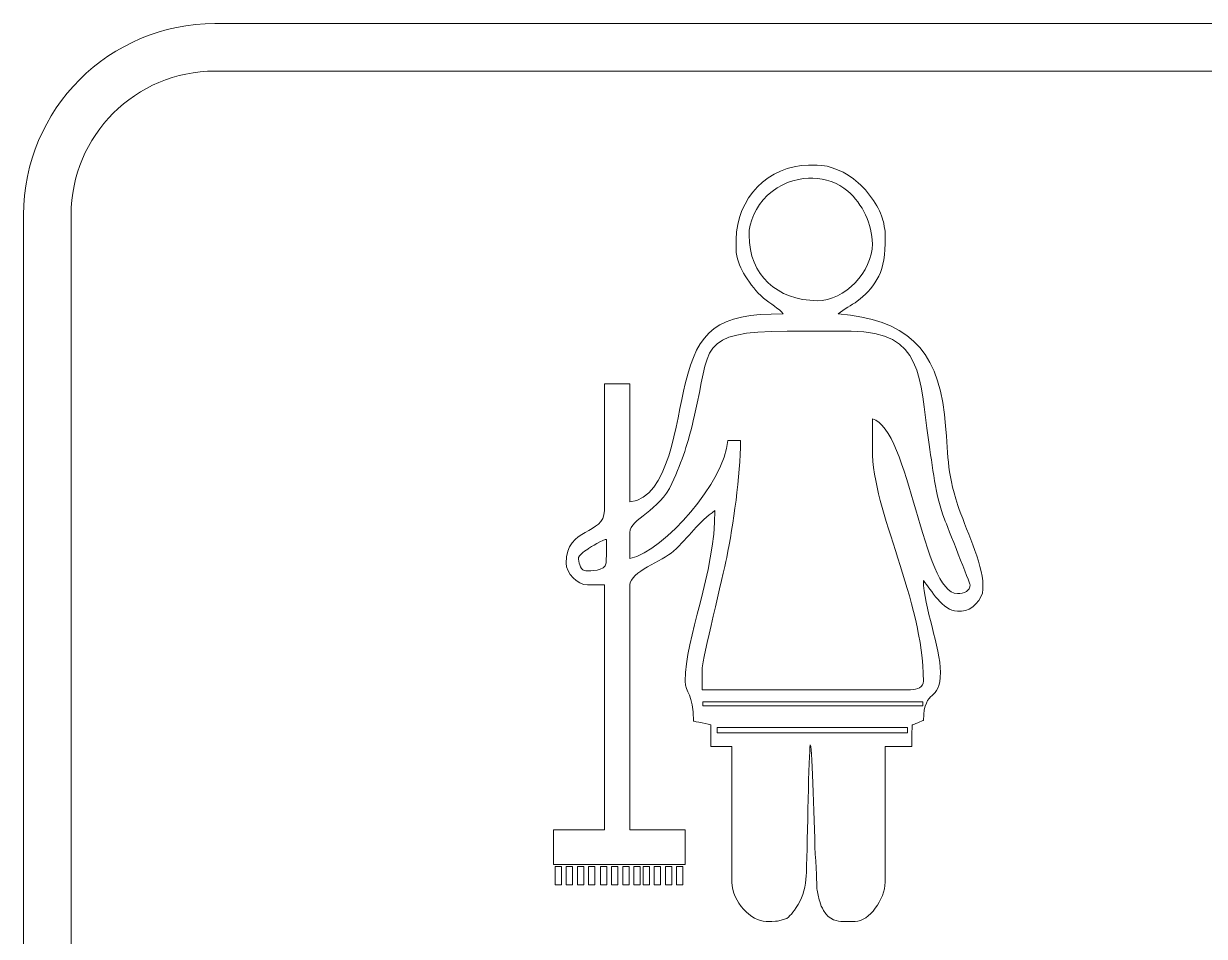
# Model space of a CAD drawing. Header units: millimetres. Extents: x 130143 to 328923, y 19139 to 134795.
# Drawn here: x 231617.2 to 231773.8, y 66540.3 to 66661.3 of the extents above; entities that cross this region are included whole.
import ezdxf

# ---------------------------------------------------------------- set-up
doc = ezdxf.new("R2010")
doc.units = ezdxf.units.MM
doc.header["$LTSCALE"] = 10
doc.layers.add('邦威智能化', color=7, linetype='Continuous', lineweight=18)

msp = doc.modelspace()

# ---------------------------------------------------------------- linework, layer by layer
at = {"layer": '邦威智能化', "color": 3}
for points, knots in [([(231642.5866, 66661.3053), (231642.5866, 66661.3053), (231789.2716, 66661.3053), (231789.2716, 66661.3053), (231789.2716, 66661.3053), (231796.279, 66661.3053), (231802.6228, 66658.4643), (231807.2146, 66653.8731), (231807.2146, 66653.8731), (231811.8058, 66649.2813), (231814.6462, 66642.9375), (231814.6462, 66635.9301), (231814.6462, 66635.9301), (231814.6462, 66635.9301), (231814.6462, 66489.2451), (231814.6462, 66489.2451), (231814.6462, 66489.2451), (231814.6462, 66482.2401), (231811.8052, 66475.8951), (231807.2134, 66471.3027), (231807.2134, 66471.3027), (231802.6222, 66466.7115), (231796.2784, 66463.8705), (231789.2716, 66463.8705), (231789.2716, 66463.8705), (231789.2716, 66463.8705), (231642.5866, 66463.8705), (231642.5866, 66463.8705), (231642.5866, 66463.8705), (231635.5798, 66463.8705), (231629.236, 66466.7115), (231624.6442, 66471.3027), (231624.6442, 66471.3027), (231620.053, 66475.8945), (231617.2114, 66482.2401), (231617.2114, 66489.2451), (231617.2114, 66489.2451), (231617.2114, 66489.2451), (231617.2114, 66635.9301), (231617.2114, 66635.9301), (231617.2114, 66635.9301), (231617.2114, 66642.9369), (231620.0524, 66649.2819), (231624.6436, 66653.8731), (231624.6436, 66653.8731), (231629.2354, 66658.4643), (231635.5792, 66661.3053), (231642.5866, 66661.3053)], [0, 0, 0, 0, 0.076923077, 0.076923077, 0.076923077, 0.076923087, 0.153846154, 0.153846154, 0.153846154, 0.153846164, 0.230769231, 0.230769231, 0.230769231, 0.230769241, 0.307692308, 0.307692308, 0.307692308, 0.307692318, 0.384615385, 0.384615385, 0.384615385, 0.384615395, 0.461538462, 0.461538462, 0.461538462, 0.461538472, 0.538461538, 0.538461538, 0.538461538, 0.538461548, 0.615384615, 0.615384615, 0.615384615, 0.615384625, 0.692307692, 0.692307692, 0.692307692, 0.692307702, 0.769230769, 0.769230769, 0.769230769, 0.769230779, 0.846153846, 0.846153846, 0.846153846, 0.846153856, 1, 1, 1, 1]), ([(231789.2716, 66655.0053), (231789.2716, 66655.0053), (231642.5866, 66655.0053), (231642.5866, 66655.0053), (231642.5866, 66655.0053), (231637.3186, 66655.0053), (231632.5492, 66652.8699), (231629.098, 66649.4187), (231629.098, 66649.4187), (231625.6468, 66645.9681), (231623.5114, 66641.1987), (231623.5114, 66635.9301), (231623.5114, 66635.9301), (231623.5114, 66635.9301), (231623.5114, 66489.2451), (231623.5114, 66489.2451), (231623.5114, 66489.2451), (231623.5114, 66483.9783), (231625.6474, 66479.2083), (231629.0986, 66475.7571), (231629.0986, 66475.7571), (231632.5498, 66472.3059), (231637.3192, 66470.1705), (231642.5866, 66470.1705), (231642.5866, 66470.1705), (231642.5866, 66470.1705), (231789.2716, 66470.1705), (231789.2716, 66470.1705), (231789.2716, 66470.1705), (231794.539, 66470.1705), (231799.3084, 66472.3059), (231802.759, 66475.7571), (231802.759, 66475.7571), (231806.2108, 66479.2089), (231808.3462, 66483.9783), (231808.3462, 66489.2451), (231808.3462, 66489.2451), (231808.3462, 66489.2451), (231808.3462, 66635.9301), (231808.3462, 66635.9301), (231808.3462, 66635.9301), (231808.3462, 66641.1981), (231806.2114, 66645.9675), (231802.7602, 66649.4187), (231802.7602, 66649.4187), (231799.309, 66652.8699), (231794.5396, 66655.0053), (231789.2716, 66655.0053)], [0, 0, 0, 0, 0.076923077, 0.076923077, 0.076923077, 0.076923087, 0.153846154, 0.153846154, 0.153846154, 0.153846164, 0.230769231, 0.230769231, 0.230769231, 0.230769241, 0.307692308, 0.307692308, 0.307692308, 0.307692318, 0.384615385, 0.384615385, 0.384615385, 0.384615395, 0.461538462, 0.461538462, 0.461538462, 0.461538472, 0.538461538, 0.538461538, 0.538461538, 0.538461548, 0.615384615, 0.615384615, 0.615384615, 0.615384625, 0.692307692, 0.692307692, 0.692307692, 0.692307702, 0.769230769, 0.769230769, 0.769230769, 0.769230779, 0.846153846, 0.846153846, 0.846153846, 0.846153856, 1, 1, 1, 1]), ([(231711.6988, 66632.6793), (231711.6988, 66632.6793), (231711.6988, 66630.9399), (231711.6988, 66630.9399), (231711.6988, 66630.9399), (231711.859, 66629.8029), (231712.3006, 66628.7643), (231712.8736, 66627.8769), (231712.8736, 66627.8769), (231713.629, 66626.7063), (231714.3418, 66625.7313), (231715.3114, 66624.9159), (231715.3114, 66624.9159), (231716.2222, 66624.1491), (231717.4012, 66623.5263), (231717.9022, 66622.8231), (231717.9022, 66622.8231), (231709.0498, 66622.8231), (231706.6804, 66620.6649), (231704.9308, 66613.5495), (231704.9308, 66613.5495), (231703.6978, 66608.5359), (231702.7642, 66598.3359), (231697.6024, 66597.8937), (231697.6024, 66597.8937), (231697.6024, 66597.8937), (231697.6024, 66613.5471), (231697.6024, 66613.5471), (231697.6024, 66613.5471), (231697.6024, 66613.5471), (231694.219, 66613.5471), (231694.219, 66613.5471), (231694.219, 66613.5471), (231694.219, 66613.5471), (231694.219, 66596.7345), (231694.219, 66596.7345), (231694.219, 66596.7345), (231694.219, 66593.4687), (231689.1436, 66594.6075), (231689.1436, 66589.7775), (231689.1436, 66589.7775), (231689.1436, 66588.4257), (231690.649, 66586.8789), (231691.9636, 66586.8789), (231691.9636, 66586.8789), (231691.9636, 66586.8789), (231694.219, 66586.8789), (231694.219, 66586.8789), (231694.219, 66586.8789), (231694.219, 66586.8789), (231694.219, 66554.4123), (231694.219, 66554.4123), (231694.219, 66554.4123), (231694.219, 66554.4123), (231687.4528, 66554.4123), (231687.4528, 66554.4123), (231687.4528, 66554.4123), (231687.4528, 66554.4123), (231687.4528, 66549.7749), (231687.4528, 66549.7749), (231687.4528, 66549.7749), (231687.4528, 66549.7749), (231704.9326, 66549.7749), (231704.9326, 66549.7749), (231704.9326, 66549.7749), (231704.9326, 66549.7749), (231704.9326, 66554.4123), (231704.9326, 66554.4123), (231704.9326, 66554.4123), (231704.9326, 66554.4123), (231697.6024, 66554.4123), (231697.6024, 66554.4123), (231697.6024, 66554.4123), (231697.6024, 66554.4123), (231697.6024, 66586.8789), (231697.6024, 66586.8789), (231697.6024, 66586.8789), (231697.6024, 66588.6315), (231701.9326, 66589.9923), (231703.3942, 66591.3591), (231703.3942, 66591.3591), (231705.3928, 66593.2263), (231706.723, 66595.2495), (231708.88, 66596.7345), (231708.88, 66596.7345), (231708.88, 66588.3399), (231704.9326, 66579.8931), (231704.9326, 66574.1241), (231704.9326, 66574.1241), (231704.9326, 66572.4597), (231706.0606, 66572.5581), (231706.0348, 66568.8051), (231706.0348, 66568.8051), (231706.0348, 66568.8051), (231708.3154, 66568.3269), (231708.3154, 66568.3269), (231708.3154, 66568.3269), (231708.3154, 66568.3269), (231708.3154, 66565.4277), (231708.3154, 66565.4277), (231708.3154, 66565.4277), (231708.3154, 66565.4277), (231711.1354, 66565.4277), (231711.1354, 66565.4277), (231711.1354, 66565.4277), (231711.1354, 66565.4277), (231711.1354, 66547.4553), (231711.1354, 66547.4553), (231711.1354, 66547.4553), (231711.1354, 66544.8345), (231713.749, 66542.2383), (231715.6462, 66542.2383), (231715.6462, 66542.2383), (231715.6462, 66542.2383), (231717.1498, 66542.2665), (231717.1498, 66542.2665), (231717.1498, 66542.2665), (231717.1498, 66542.2665), (231718.4176, 66542.6367), (231718.4176, 66542.6367), (231718.4176, 66542.6367), (231718.99, 66543.1539), (231719.3908, 66543.5577), (231720.1924, 66544.9899), (231720.1924, 66544.9899), (231720.706, 66545.9073), (231720.9676, 66547.6335), (231721.003, 66548.7471), (231721.003, 66548.7471), (231721.15, 66553.2885), (231721.3012, 66564.5079), (231721.5172, 66565.6575), (231721.5172, 66565.6575), (231721.8616, 66565.1211), (231721.9696, 66554.6031), (231722.2318, 66550.2651), (231722.2318, 66550.2651), (231722.401, 66547.4607), (231722.3998, 66546.5907), (231722.3998, 66546.5907), (231722.3998, 66546.5907), (231722.4874, 66546.0639), (231722.6434, 66545.4111), (231722.7616, 66544.9119), (231722.7616, 66544.9119), (231722.8594, 66544.4991), (231723.0682, 66544.0749), (231723.274, 66543.6909), (231723.274, 66543.6909), (231723.97, 66542.3943), (231725.2582, 66542.2383), (231725.7964, 66542.2383), (231725.7964, 66542.2383), (231725.7964, 66542.2383), (231727.4878, 66542.2383), (231727.4878, 66542.2383), (231727.4878, 66542.2383), (231729.2842, 66542.2383), (231731.4352, 66545.1921), (231731.4352, 66547.4553), (231731.4352, 66547.4553), (231731.4352, 66547.4553), (231731.4352, 66565.4277), (231731.4352, 66565.4277), (231731.4352, 66565.4277), (231731.4352, 66565.4277), (231733.1266, 66565.4277), (231733.1266, 66565.4277), (231733.1266, 66565.4277), (231733.8442, 66565.4277), (231734.9806, 66565.4433), (231734.9812, 66565.4427), (231734.9812, 66565.4427), (231734.9812, 66565.4427), (231734.9884, 66567.1929), (231735.019, 66568.2855), (231735.019, 66568.2855), (231735.019, 66568.2855), (231736.51, 66568.9065), (231736.51, 66568.9065), (231736.51, 66568.9065), (231736.6072, 66573.3777), (231738.7654, 66571.1463), (231738.7654, 66575.2839), (231738.7654, 66575.2839), (231738.7654, 66578.5581), (231736.5838, 66584.0403), (231736.51, 66587.4585), (231736.51, 66587.4585), (231737.5294, 66586.2519), (231739.0474, 66583.4007), (231741.0214, 66583.4007), (231741.0214, 66583.4007), (231741.0214, 66583.4007), (231741.5848, 66583.4007), (231741.5848, 66583.4007), (231741.5848, 66583.4007), (231742.8994, 66583.4007), (231744.4042, 66584.9475), (231744.4042, 66586.2987), (231744.4042, 66586.2987), (231744.4042, 66586.2987), (231744.4042, 66586.8789), (231744.4042, 66586.8789), (231744.4042, 66586.8789), (231744.4042, 66589.6383), (231741.9622, 66594.7317), (231741.0922, 66597.3885), (231741.0922, 66597.3885), (231739.4776, 66602.3247), (231739.9342, 66603.7425), (231739.3024, 66609.4617), (231739.3024, 66609.4617), (231738.3184, 66618.3717), (231734.0992, 66622.0647), (231725.2318, 66622.8231), (231725.2318, 66622.8231), (231725.9728, 66623.4855), (231726.9736, 66623.9229), (231727.7434, 66624.5157), (231727.7434, 66624.5157), (231729.7906, 66626.0913), (231731.4352, 66627.9735), (231731.4352, 66632.0991), (231731.4352, 66632.0991), (231731.4352, 66632.0991), (231731.4352, 66633.8001), (231731.4352, 66633.8001), (231731.4352, 66633.8001), (231731.4352, 66633.8001), (231731.2114, 66634.9983), (231731.2114, 66634.9983), (231731.2114, 66634.9983), (231730.9516, 66636.3285), (231729.6532, 66638.6157), (231727.8736, 66640.2033), (231727.8736, 66640.2033), (231726.2026, 66641.6955), (231724.0912, 66642.5343), (231722.4124, 66642.5343), (231722.4124, 66642.5343), (231722.4124, 66642.5343), (231721.285, 66642.5343), (231721.285, 66642.5343), (231721.285, 66642.5343), (231716.0176, 66642.5343), (231711.6988, 66638.1075), (231711.6988, 66632.6793)], [0, 0, 0, 0, 0.015873016, 0.015873016, 0.015873016, 0.015873026, 0.031746032, 0.031746032, 0.031746032, 0.031746042, 0.047619048, 0.047619048, 0.047619048, 0.047619058, 0.063492063, 0.063492063, 0.063492063, 0.063492073, 0.079365079, 0.079365079, 0.079365079, 0.079365089, 0.095238095, 0.095238095, 0.095238095, 0.095238105, 0.111111111, 0.111111111, 0.111111111, 0.111111121, 0.126984127, 0.126984127, 0.126984127, 0.126984137, 0.142857143, 0.142857143, 0.142857143, 0.142857153, 0.158730159, 0.158730159, 0.158730159, 0.158730169, 0.174603175, 0.174603175, 0.174603175, 0.174603185, 0.19047619, 0.19047619, 0.19047619, 0.1904762, 0.206349206, 0.206349206, 0.206349206, 0.206349216, 0.222222222, 0.222222222, 0.222222222, 0.222222232, 0.238095238, 0.238095238, 0.238095238, 0.238095248, 0.253968254, 0.253968254, 0.253968254, 0.253968264, 0.26984127, 0.26984127, 0.26984127, 0.26984128, 0.285714286, 0.285714286, 0.285714286, 0.285714296, 0.301587302, 0.301587302, 0.301587302, 0.301587312, 0.317460317, 0.317460317, 0.317460317, 0.317460327, 0.333333333, 0.333333333, 0.333333333, 0.333333343, 0.349206349, 0.349206349, 0.349206349, 0.349206359, 0.365079365, 0.365079365, 0.365079365, 0.365079375, 0.380952381, 0.380952381, 0.380952381, 0.380952391, 0.396825397, 0.396825397, 0.396825397, 0.396825407, 0.412698413, 0.412698413, 0.412698413, 0.412698423, 0.428571429, 0.428571429, 0.428571429, 0.428571439, 0.444444444, 0.444444444, 0.444444444, 0.444444454, 0.46031746, 0.46031746, 0.46031746, 0.46031747, 0.476190476, 0.476190476, 0.476190476, 0.476190486, 0.492063492, 0.492063492, 0.492063492, 0.492063502, 0.507936508, 0.507936508, 0.507936508, 0.507936518, 0.523809524, 0.523809524, 0.523809524, 0.523809534, 0.53968254, 0.53968254, 0.53968254, 0.53968255, 0.555555556, 0.555555556, 0.555555556, 0.555555566, 0.571428571, 0.571428571, 0.571428571, 0.571428581, 0.587301587, 0.587301587, 0.587301587, 0.587301597, 0.603174603, 0.603174603, 0.603174603, 0.603174613, 0.619047619, 0.619047619, 0.619047619, 0.619047629, 0.634920635, 0.634920635, 0.634920635, 0.634920645, 0.650793651, 0.650793651, 0.650793651, 0.650793661, 0.666666667, 0.666666667, 0.666666667, 0.666666677, 0.682539683, 0.682539683, 0.682539683, 0.682539693, 0.698412698, 0.698412698, 0.698412698, 0.698412708, 0.714285714, 0.714285714, 0.714285714, 0.714285724, 0.73015873, 0.73015873, 0.73015873, 0.73015874, 0.746031746, 0.746031746, 0.746031746, 0.746031756, 0.761904762, 0.761904762, 0.761904762, 0.761904772, 0.777777778, 0.777777778, 0.777777778, 0.777777788, 0.793650794, 0.793650794, 0.793650794, 0.793650804, 0.80952381, 0.80952381, 0.80952381, 0.80952382, 0.825396825, 0.825396825, 0.825396825, 0.825396835, 0.841269841, 0.841269841, 0.841269841, 0.841269851, 0.857142857, 0.857142857, 0.857142857, 0.857142867, 0.873015873, 0.873015873, 0.873015873, 0.873015883, 0.888888889, 0.888888889, 0.888888889, 0.888888899, 0.904761905, 0.904761905, 0.904761905, 0.904761915, 0.920634921, 0.920634921, 0.920634921, 0.920634931, 0.936507937, 0.936507937, 0.936507937, 0.936507947, 0.952380952, 0.952380952, 0.952380952, 0.952380962, 0.968253968, 0.968253968, 0.968253968, 0.968253978, 1, 1, 1, 1]), ([(231713.3908, 66633.2589), (231713.4274, 66627.9375), (231717.1102, 66624.6243), (231722.4124, 66624.5625), (231722.4124, 66624.5625), (231726.0856, 66624.5625), (231729.7432, 66628.4085), (231729.7432, 66632.0991), (231729.7432, 66632.0991), (231729.7432, 66634.6527), (231728.4322, 66637.4181), (231726.4924, 66639.0951), (231726.4924, 66639.0951), (231725.1514, 66640.2549), (231723.4786, 66640.7961), (231721.849, 66640.7961), (231721.849, 66640.7961), (231721.849, 66640.7961), (231721.285, 66640.7961), (231721.285, 66640.7961), (231721.285, 66640.7961), (231719.5858, 66640.7961), (231717.3874, 66640.0065), (231715.84, 66638.5389), (231715.84, 66638.5389), (231714.2914, 66637.0701), (231713.3908, 66634.9209), (231713.3908, 66633.2589)], [0, 0, 0, 0, 0.125, 0.125, 0.125, 0.12500001, 0.25, 0.25, 0.25, 0.25000001, 0.375, 0.375, 0.375, 0.37500001, 0.5, 0.5, 0.5, 0.50000001, 0.625, 0.625, 0.625, 0.62500001, 0.75, 0.75, 0.75, 0.75000001, 1, 1, 1, 1]), ([(231697.6024, 66593.8359), (231697.6024, 66593.8359), (231697.6024, 66590.3577), (231697.6024, 66590.3577), (231697.6024, 66590.3577), (231702.2788, 66591.4779), (231710.128, 66600.5253), (231710.5714, 66606.0105), (231710.5714, 66606.0105), (231710.5714, 66606.0105), (231712.2628, 66606.0105), (231712.2628, 66606.0105), (231712.2628, 66606.0105), (231712.2628, 66601.3059), (231711.2824, 66594.7893), (231710.4358, 66590.4963), (231710.4358, 66590.4963), (231710.0248, 66588.4089), (231707.188, 66576.7377), (231707.188, 66575.8635), (231707.188, 66575.8635), (231707.188, 66575.8635), (231707.188, 66572.9649), (231707.188, 66572.9649), (231707.188, 66572.9649), (231707.188, 66572.9649), (231734.8186, 66572.9649), (231734.8186, 66572.9649), (231734.8186, 66572.9649), (231735.7414, 66572.9649), (231736.51, 66573.3123), (231736.51, 66574.1241), (231736.51, 66574.1241), (231736.51, 66584.9925), (231729.7432, 66596.4933), (231729.7432, 66604.8507), (231729.7432, 66604.8507), (231729.7432, 66604.8507), (231729.7432, 66608.9097), (231729.7432, 66608.9097), (231729.7432, 66608.9097), (231734.6644, 66607.5585), (231736.4398, 66585.7191), (231741.0214, 66585.7191), (231741.0214, 66585.7191), (231741.9436, 66585.7191), (231742.7122, 66586.0665), (231742.7122, 66586.8789), (231742.7122, 66586.8789), (231742.7122, 66586.9005), (231739.6558, 66594.7737), (231739.3282, 66595.5747), (231739.3282, 66595.5747), (231738.1102, 66598.5579), (231737.6992, 66602.6895), (231737.1928, 66606.1329), (231737.1928, 66606.1329), (231735.9946, 66614.2857), (231736.558, 66620.5041), (231726.9244, 66620.5041), (231726.9244, 66620.5041), (231726.9244, 66620.5041), (231718.4656, 66620.5041), (231718.4656, 66620.5041), (231718.4656, 66620.5041), (231706.4626, 66620.5041), (231708.2752, 66618.2421), (231706.1812, 66609.3651), (231706.1812, 66609.3651), (231705.2308, 66605.3397), (231704.6392, 66603.6621), (231703.1578, 66600.2985), (231703.1578, 66600.2985), (231701.569, 66596.6913), (231697.6024, 66595.6347), (231697.6024, 66593.8359)], [0, 0, 0, 0, 0.05, 0.05, 0.05, 0.05000001, 0.1, 0.1, 0.1, 0.10000001, 0.15, 0.15, 0.15, 0.15000001, 0.2, 0.2, 0.2, 0.20000001, 0.25, 0.25, 0.25, 0.25000001, 0.3, 0.3, 0.3, 0.30000001, 0.35, 0.35, 0.35, 0.35000001, 0.4, 0.4, 0.4, 0.40000001, 0.45, 0.45, 0.45, 0.45000001, 0.5, 0.5, 0.5, 0.50000001, 0.55, 0.55, 0.55, 0.55000001, 0.6, 0.6, 0.6, 0.60000001, 0.65, 0.65, 0.65, 0.65000001, 0.7, 0.7, 0.7, 0.70000001, 0.75, 0.75, 0.75, 0.75000001, 0.8, 0.8, 0.8, 0.80000001, 0.85, 0.85, 0.85, 0.85000001, 0.9, 0.9, 0.9, 0.90000001, 1, 1, 1, 1]), ([(231692.1196, 66591.7041), (231692.2516, 66591.8067), (231694.1614, 66592.9809), (231694.5034, 66592.9131), (231694.5034, 66592.9131), (231694.5034, 66592.9131), (231694.4662, 66589.7805), (231694.4662, 66589.7805), (231694.4662, 66589.7805), (231694.2646, 66588.6951), (231692.3596, 66588.7299), (231691.7416, 66588.7299), (231691.7416, 66588.7299), (231691.1236, 66588.7299), (231690.8458, 66589.6653), (231690.7756, 66590.2749), (231690.7756, 66590.2749), (231690.7054, 66590.8845), (231691.9222, 66591.5505), (231692.1196, 66591.7041)], [0, 0, 0, 0, 0.166666667, 0.166666667, 0.166666667, 0.166666677, 0.333333333, 0.333333333, 0.333333333, 0.333333343, 0.5, 0.5, 0.5, 0.50000001, 0.666666667, 0.666666667, 0.666666667, 0.666666677, 1, 1, 1, 1]), ([(231707.248, 66571.3575), (231707.248, 66571.3575), (231736.4266, 66571.3575), (231736.4266, 66571.3575), (231736.4266, 66571.3575), (231736.4266, 66571.3575), (231736.4266, 66570.8277), (231736.4266, 66570.8277), (231736.4266, 66570.8277), (231736.4266, 66570.8277), (231707.248, 66570.8277), (231707.248, 66570.8277), (231707.248, 66570.8277), (231707.248, 66570.8277), (231707.248, 66571.3575), (231707.248, 66571.3575)], [0, 0, 0, 0, 0.2, 0.2, 0.2, 0.20000001, 0.4, 0.4, 0.4, 0.40000001, 0.6, 0.6, 0.6, 0.60000001, 1, 1, 1, 1]), ([(231709.1524, 66567.9423), (231709.1524, 66567.9423), (231734.4112, 66567.9423), (231734.4112, 66567.9423), (231734.4112, 66567.9423), (231734.4112, 66567.9423), (231734.4112, 66567.2355), (231734.4112, 66567.2355), (231734.4112, 66567.2355), (231734.4112, 66567.2355), (231709.1524, 66567.2355), (231709.1524, 66567.2355), (231709.1524, 66567.2355), (231709.1524, 66567.2355), (231709.1524, 66567.9423), (231709.1524, 66567.9423)], [0, 0, 0, 0, 0.2, 0.2, 0.2, 0.20000001, 0.4, 0.4, 0.4, 0.40000001, 0.6, 0.6, 0.6, 0.60000001, 1, 1, 1, 1]), ([(231687.6946, 66549.5427), (231687.6946, 66549.5427), (231688.5352, 66549.5427), (231688.5352, 66549.5427), (231688.5352, 66549.5427), (231688.5352, 66549.5427), (231688.5352, 66547.0989), (231688.5352, 66547.0989), (231688.5352, 66547.0989), (231688.5352, 66547.0989), (231687.6946, 66547.0989), (231687.6946, 66547.0989), (231687.6946, 66547.0989), (231687.6946, 66547.0989), (231687.6946, 66549.5427), (231687.6946, 66549.5427)], [0, 0, 0, 0, 0.2, 0.2, 0.2, 0.20000001, 0.4, 0.4, 0.4, 0.40000001, 0.6, 0.6, 0.6, 0.60000001, 1, 1, 1, 1]), ([(231689.158, 66549.5427), (231689.158, 66549.5427), (231689.9986, 66549.5427), (231689.9986, 66549.5427), (231689.9986, 66549.5427), (231689.9986, 66549.5427), (231689.9986, 66547.0989), (231689.9986, 66547.0989), (231689.9986, 66547.0989), (231689.9986, 66547.0989), (231689.158, 66547.0989), (231689.158, 66547.0989), (231689.158, 66547.0989), (231689.158, 66547.0989), (231689.158, 66549.5427), (231689.158, 66549.5427)], [0, 0, 0, 0, 0.2, 0.2, 0.2, 0.20000001, 0.4, 0.4, 0.4, 0.40000001, 0.6, 0.6, 0.6, 0.60000001, 1, 1, 1, 1]), ([(231690.6634, 66549.5427), (231690.6634, 66549.5427), (231691.504, 66549.5427), (231691.504, 66549.5427), (231691.504, 66549.5427), (231691.504, 66549.5427), (231691.504, 66547.0989), (231691.504, 66547.0989), (231691.504, 66547.0989), (231691.504, 66547.0989), (231690.6634, 66547.0989), (231690.6634, 66547.0989), (231690.6634, 66547.0989), (231690.6634, 66547.0989), (231690.6634, 66549.5427), (231690.6634, 66549.5427)], [0, 0, 0, 0, 0.2, 0.2, 0.2, 0.20000001, 0.4, 0.4, 0.4, 0.40000001, 0.6, 0.6, 0.6, 0.60000001, 1, 1, 1, 1]), ([(231692.1268, 66549.5427), (231692.1268, 66549.5427), (231692.9674, 66549.5427), (231692.9674, 66549.5427), (231692.9674, 66549.5427), (231692.9674, 66549.5427), (231692.9674, 66547.0989), (231692.9674, 66547.0989), (231692.9674, 66547.0989), (231692.9674, 66547.0989), (231692.1268, 66547.0989), (231692.1268, 66547.0989), (231692.1268, 66547.0989), (231692.1268, 66547.0989), (231692.1268, 66549.5427), (231692.1268, 66549.5427)], [0, 0, 0, 0, 0.2, 0.2, 0.2, 0.20000001, 0.4, 0.4, 0.4, 0.40000001, 0.6, 0.6, 0.6, 0.60000001, 1, 1, 1, 1]), ([(231693.6874, 66549.5427), (231693.6874, 66549.5427), (231694.5274, 66549.5427), (231694.5274, 66549.5427), (231694.5274, 66549.5427), (231694.5274, 66549.5427), (231694.5274, 66547.0989), (231694.5274, 66547.0989), (231694.5274, 66547.0989), (231694.5274, 66547.0989), (231693.6874, 66547.0989), (231693.6874, 66547.0989), (231693.6874, 66547.0989), (231693.6874, 66547.0989), (231693.6874, 66549.5427), (231693.6874, 66549.5427)], [0, 0, 0, 0, 0.2, 0.2, 0.2, 0.20000001, 0.4, 0.4, 0.4, 0.40000001, 0.6, 0.6, 0.6, 0.60000001, 1, 1, 1, 1]), ([(231695.1508, 66549.5427), (231695.1508, 66549.5427), (231695.9914, 66549.5427), (231695.9914, 66549.5427), (231695.9914, 66549.5427), (231695.9914, 66549.5427), (231695.9914, 66547.0989), (231695.9914, 66547.0989), (231695.9914, 66547.0989), (231695.9914, 66547.0989), (231695.1508, 66547.0989), (231695.1508, 66547.0989), (231695.1508, 66547.0989), (231695.1508, 66547.0989), (231695.1508, 66549.5427), (231695.1508, 66549.5427)], [0, 0, 0, 0, 0.2, 0.2, 0.2, 0.20000001, 0.4, 0.4, 0.4, 0.40000001, 0.6, 0.6, 0.6, 0.60000001, 1, 1, 1, 1]), ([(231696.6562, 66549.5427), (231696.6562, 66549.5427), (231697.4968, 66549.5427), (231697.4968, 66549.5427), (231697.4968, 66549.5427), (231697.4968, 66549.5427), (231697.4968, 66547.0989), (231697.4968, 66547.0989), (231697.4968, 66547.0989), (231697.4968, 66547.0989), (231696.6562, 66547.0989), (231696.6562, 66547.0989), (231696.6562, 66547.0989), (231696.6562, 66547.0989), (231696.6562, 66549.5427), (231696.6562, 66549.5427)], [0, 0, 0, 0, 0.2, 0.2, 0.2, 0.20000001, 0.4, 0.4, 0.4, 0.40000001, 0.6, 0.6, 0.6, 0.60000001, 1, 1, 1, 1]), ([(231698.1196, 66549.5427), (231698.1196, 66549.5427), (231698.9602, 66549.5427), (231698.9602, 66549.5427), (231698.9602, 66549.5427), (231698.9602, 66549.5427), (231698.9602, 66547.0989), (231698.9602, 66547.0989), (231698.9602, 66547.0989), (231698.9602, 66547.0989), (231698.1196, 66547.0989), (231698.1196, 66547.0989), (231698.1196, 66547.0989), (231698.1196, 66547.0989), (231698.1196, 66549.5427), (231698.1196, 66549.5427)], [0, 0, 0, 0, 0.2, 0.2, 0.2, 0.20000001, 0.4, 0.4, 0.4, 0.40000001, 0.6, 0.6, 0.6, 0.60000001, 1, 1, 1, 1]), ([(231699.3436, 66549.5427), (231699.3436, 66549.5427), (231700.1842, 66549.5427), (231700.1842, 66549.5427), (231700.1842, 66549.5427), (231700.1842, 66549.5427), (231700.1842, 66547.0989), (231700.1842, 66547.0989), (231700.1842, 66547.0989), (231700.1842, 66547.0989), (231699.3436, 66547.0989), (231699.3436, 66547.0989), (231699.3436, 66547.0989), (231699.3436, 66547.0989), (231699.3436, 66549.5427), (231699.3436, 66549.5427)], [0, 0, 0, 0, 0.2, 0.2, 0.2, 0.20000001, 0.4, 0.4, 0.4, 0.40000001, 0.6, 0.6, 0.6, 0.60000001, 1, 1, 1, 1]), ([(231700.807, 66549.5427), (231700.807, 66549.5427), (231701.6476, 66549.5427), (231701.6476, 66549.5427), (231701.6476, 66549.5427), (231701.6476, 66549.5427), (231701.6476, 66547.0989), (231701.6476, 66547.0989), (231701.6476, 66547.0989), (231701.6476, 66547.0989), (231700.807, 66547.0989), (231700.807, 66547.0989), (231700.807, 66547.0989), (231700.807, 66547.0989), (231700.807, 66549.5427), (231700.807, 66549.5427)], [0, 0, 0, 0, 0.2, 0.2, 0.2, 0.20000001, 0.4, 0.4, 0.4, 0.40000001, 0.6, 0.6, 0.6, 0.60000001, 1, 1, 1, 1]), ([(231702.313, 66549.5427), (231702.313, 66549.5427), (231703.1536, 66549.5427), (231703.1536, 66549.5427), (231703.1536, 66549.5427), (231703.1536, 66549.5427), (231703.1536, 66547.0989), (231703.1536, 66547.0989), (231703.1536, 66547.0989), (231703.1536, 66547.0989), (231702.313, 66547.0989), (231702.313, 66547.0989), (231702.313, 66547.0989), (231702.313, 66547.0989), (231702.313, 66549.5427), (231702.313, 66549.5427)], [0, 0, 0, 0, 0.2, 0.2, 0.2, 0.20000001, 0.4, 0.4, 0.4, 0.40000001, 0.6, 0.6, 0.6, 0.60000001, 1, 1, 1, 1]), ([(231703.7764, 66549.5427), (231703.7764, 66549.5427), (231704.617, 66549.5427), (231704.617, 66549.5427), (231704.617, 66549.5427), (231704.617, 66549.5427), (231704.617, 66547.0989), (231704.617, 66547.0989), (231704.617, 66547.0989), (231704.617, 66547.0989), (231703.7764, 66547.0989), (231703.7764, 66547.0989), (231703.7764, 66547.0989), (231703.7764, 66547.0989), (231703.7764, 66549.5427), (231703.7764, 66549.5427)], [0, 0, 0, 0, 0.2, 0.2, 0.2, 0.20000001, 0.4, 0.4, 0.4, 0.40000001, 0.6, 0.6, 0.6, 0.60000001, 1, 1, 1, 1])]:
    msp.add_open_spline(points, degree=3, knots=knots, dxfattribs=at)

doc.saveas('drawing.dxf')
